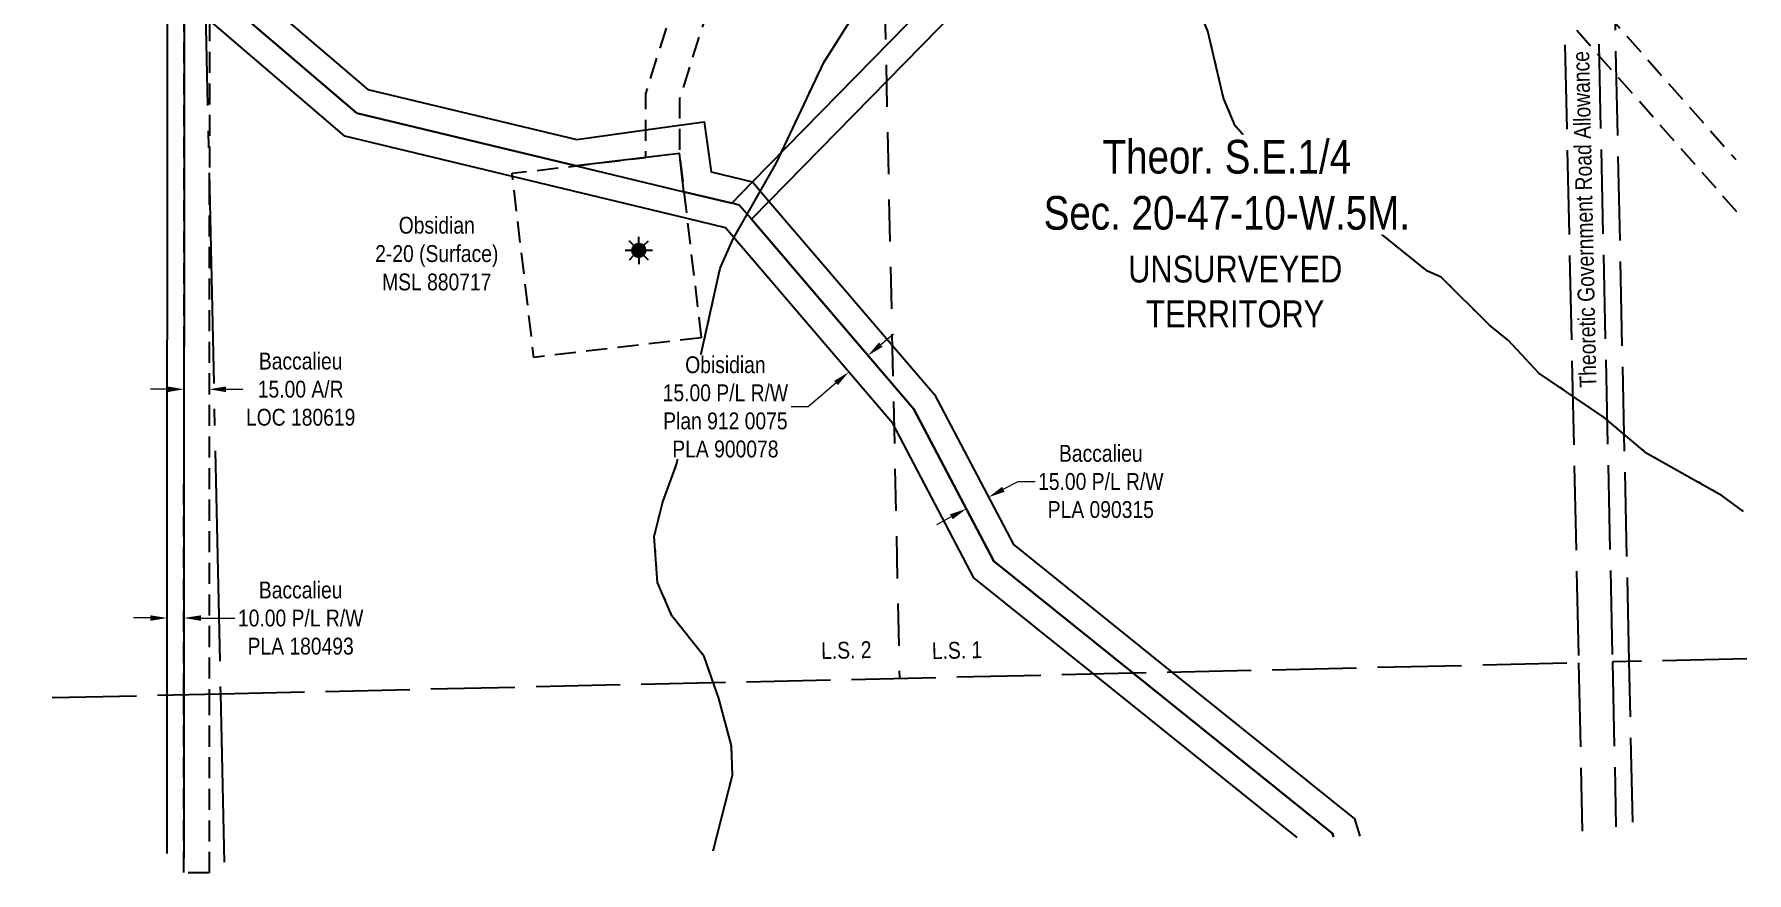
# Model space of a CAD drawing. Extents: x 604719 to 609092, y 5879977 to 5883286.
# Drawn here: x 605248 to 606265, y 5880166 to 5880664 of the extents above; entities that cross this region are included whole.
import ezdxf
from ezdxf.enums import TextEntityAlignment as Align

# ---------------------------------------------------------------- set-up
doc = ezdxf.new("R2010")
doc.units = 0
doc.header["$LTSCALE"] = 5
doc.header["$PDSIZE"] = 0.5
for name, pattern in [('foc-ACCESSROAD', [3.75, 2.5, -1.25]), ('foc-LSD', [8, 5, -3]), ('foc-QUARTERLINE', [33, 25, -3, 2, -3]), ('foc-UNSURVEYED', [12.5, 10, -2.5]), ('foc-WHEELTRACKS', [2, 0.4, -1.6])]:
    doc.linetypes.add(name, pattern=pattern)
doc.layers.get('Defpoints').update_dxf_attribs({"color": 9})
for name, color, linetype in [('C-RW', 13, 'Continuous'), ('C-SYMBOL', 7, 'Continuous'), ('C-WS', 13, 'foc-ACCESSROAD'), ('C-WS-S', 8, 'Continuous'), ('F-AR', 190, 'foc-ACCESSROAD'), ('F-RW', 190, 'Continuous'), ('L-ROAD-T', 7, 'Continuous'), ('L-SECQ', 8, 'foc-QUARTERLINE'), ('L-SECTION-LSD', 7, 'foc-LSD'), ('L-UNS-T', 3, 'Continuous'), ('L-USEC', 7, 'foc-UNSURVEYED'), ('T-WATER-P3', 160, 'foc-WHEELTRACKS')]:
    doc.layers.add(name, color=color, linetype=linetype)
for name, color, linetype, lineweight in [('C-RW-T', 13, 'Continuous', 9), ('C-WS-T', 13, 'Continuous', 9), ('F-AR-T', 190, 'Continuous', 9), ('F-RW-T', 190, 'Continuous', 9)]:
    doc.layers.add(name, color=color, linetype=linetype, lineweight=lineweight)
doc.styles.add('100L', font='ARIALN.TTF', dxfattribs={"height": 11})
doc.styles.add('175L', font='ARIALN.TTF', dxfattribs={"height": 20})
doc.styles.add('80CG', font='ARIALN.TTF', dxfattribs={"height": 10})
doc.styles.add('80L', font='ARIALN.TTF', dxfattribs={"height": 10})
doc.styles.add('foc-LtypeFont', font='ARIALN.TTF', dxfattribs={"height": 7.35})
doc.linetypes.add('foc-TOPO-flowdirection-NOLINE', pattern='A,0,[">",foc-LtypeFont,S=0.3,R=0,X=0,Y=-0.945],-20,[">",foc-LtypeFont,S=0.3,R=0,X=0,Y=-0.945],0', length=20)
doc.dimstyles.new('Compass 5 000', dxfattribs={"dimscale": 5, "dimtxt": 9, "dimasz": 2, "dimexe": 0.2, "dimexo": 0.0625, "dimgap": 0.5, "dimtad": 0, "dimtih": 1, "dimtoh": 1, "dimzin": 0, "dimdsep": 46, "dimtxsty": '80CG', "dimcen": 0.1, "dimse1": 1, "dimse2": 1, "dimclrd": 256, "dimclrt": 256, "dimaunit": 1, "dimadec": 4, "dimazin": 0, "dimtfac": 0.06, "dimtofl": 0, "dimtmove": 0, "dimatfit": 1, "dimfxl": 0.2, "dimtolj": 1, "dimtzin": 0, "dimlwd": -1, "dimarcsym": 0})

# ---------------------------------------------------------------- blocks, each defined once
blk = doc.blocks.new('*D420')
at = {"layer": 'C-RW-T', "transparency": 16777216}
for p, q in [((605750.9, 5880479.4), (605758.5, 5880485.9)), ((605724.3, 5880456.6), (605707.7, 5880442.4)), ((605707.7, 5880442.4), (605697.7, 5880442.4))]:
    blk.add_line(p, q, dxfattribs=at)
for points in [[(605749.8, 5880480.7), (605752, 5880478.1), (605743.3, 5880472.9)], [(605723.2, 5880457.9), (605725.4, 5880455.4), (605731.9, 5880463.1)]]:
    blk.add_solid(points, dxfattribs=at)
at = {"layer": 'Defpoints', "color": 0, "transparency": 16777216}
for p in [(605719.8, 5880500.3), (605708.5, 5880490.6), (605731.9, 5880463.1)]:
    blk.add_point(p, dxfattribs=at)
at = {"layer": 'C-RW-T', "transparency": 16777216, "insert": (605658.6, 5880442.4), "char_height": 10, "attachment_point": 5, "style": '80CG', "bg_fill": 3, "box_fill_scale": 1.1, "bg_fill_color": 256, "bg_fill_true_color": 13158600, "bg_fill_transparency": 0}
blk.add_mtext('\\A1;Obisidian\\P15.00 P/L R/W\\PPlan 912 0075\\PPLA 900078', dxfattribs=at)
blk = doc.blocks.new('*D422')
at = {"layer": 'Defpoints', "color": 0, "transparency": 16777216}
for p in [(605337, 5880455.6), (605352, 5880455.6), (605352, 5880452.9)]:
    blk.add_point(p, dxfattribs=at)
at = {"layer": 'F-AR-T', "transparency": 16777216}
for p, q in [((605327, 5880452.9), (605317, 5880452.9)), ((605362, 5880452.9), (605372, 5880452.9))]:
    blk.add_line(p, q, dxfattribs=at)
for points in [[(605327, 5880454.6), (605327, 5880451.2), (605337, 5880452.9)], [(605362, 5880454.6), (605362, 5880451.2), (605352, 5880452.9)]]:
    blk.add_solid(points, dxfattribs=at)
at = {"layer": 'F-AR-T', "transparency": 16777216, "insert": (605406.3, 5880452.9), "char_height": 10, "attachment_point": 5, "style": '80CG'}
blk.add_mtext('\\A1;Baccalieu\\P15.00 A/R\\PLOC 180619', dxfattribs=at)
blk = doc.blocks.new('*D425')
at = {"layer": 'Defpoints', "color": 0, "transparency": 16777216}
for p in [(605811.2, 5880395.8), (605798, 5880388.9), (605814.9, 5880388.8)]:
    blk.add_point(p, dxfattribs=at)
at = {"layer": 'F-RW-T', "transparency": 16777216}
for p, q in [((605823.7, 5880393.5), (605832.6, 5880398.1)), ((605832.6, 5880398.1), (605842.6, 5880398.1)), ((605792.8, 5880377.2), (605784, 5880372.5))]:
    blk.add_line(p, q, dxfattribs=at)
for points in [[(605822.9, 5880395), (605824.5, 5880392), (605814.9, 5880388.8)], [(605792, 5880378.7), (605793.6, 5880375.7), (605801.7, 5880381.9)]]:
    blk.add_solid(points, dxfattribs=at)
at = {"layer": 'F-RW-T', "transparency": 16777216, "insert": (605881.6, 5880398.1), "char_height": 10, "attachment_point": 5, "style": '80CG'}
blk.add_mtext('\\A1;Baccalieu\\P15.00 P/L R/W\\PPLA 090315', dxfattribs=at)
blk = doc.blocks.new('GAS')
h = blk.add_hatch(color=255)
h.dxf.hatch_style = 1
edge = h.paths.add_edge_path()
edge.add_arc((0, 0), 0.9, 0, 360)
for p, q in [((-0.81, 0), (-1.62, 0)), ((-0.57, 0.57), (-1.14, 1.14)), ((0, 0.81), (0, 1.62)), ((0.57, 0.57), (1.14, 1.14)), ((1.62, 0), (0.81, 0)), ((-0.57, -0.57), (-1.14, -1.14)), ((0, -0.81), (0, -1.62)), ((1.14, -1.14), (0.57, -0.57))]:
    blk.add_line(p, q)
blk.add_circle((0, 0), 0.8)
blk = doc.blocks.new('*D469')
at = {"layer": 'Defpoints', "color": 0, "transparency": 16777216}
for p in [(605327, 5880317.1), (605327, 5880314.2), (605337, 5880314.2)]:
    blk.add_point(p, dxfattribs=at)
at = {"layer": 'F-RW-T', "transparency": 16777216}
for p, q in [((605317, 5880317.1), (605307, 5880317.1)), ((605347, 5880317), (605367.2, 5880317))]:
    blk.add_line(p, q, dxfattribs=at)
for points in [[(605317, 5880318.7), (605317, 5880315.4), (605327, 5880317.1)], [(605347, 5880318.7), (605347, 5880315.4), (605337, 5880317.1)]]:
    blk.add_solid(points, dxfattribs=at)
at = {"layer": 'F-RW-T', "transparency": 16777216, "insert": (605406.3, 5880317), "char_height": 10, "attachment_point": 5, "style": '80CG'}
blk.add_mtext('\\A1;Baccalieu\\P10.00 P/L R/W\\PPLA 180493', dxfattribs=at)

msp = doc.modelspace()

# ---------------------------------------------------------------- linework, layer by layer
at = {"layer": 'C-WS', "flags": 128}
msp.add_lwpolyline([(606259.466, 5880558.264), (606189.56, 5880637.403), (606158.619, 5880672.431), (606119.751, 5880716.433), (606015.704, 5880834.224), (606008.115, 5880827.52), (605977.34, 5880800.336), (605952.71, 5880826.332), (605949.82, 5880829.382), (605939.5, 5880840.273), (605931.604, 5880848.606), (605923.714, 5880856.934), (605906.727, 5880874.862), (605901.644, 5880880.228), (605905.773, 5880883.875), (605919.569, 5880896.061), (605942.887, 5880916.66), (605946.091, 5880919.495), (605974.426, 5880944.574), (605984.129, 5880953.091), (606056.992, 5880870.604), (606030.746, 5880847.421), (606121.758, 5880744.385), (606135.237, 5880729.126), (606157.937, 5880703.427), (606188.877, 5880668.403), (606258.784, 5880589.263)], dxfattribs=at)
msp.add_lwpolyline([(605644.162, 5880483.5), (605544.792, 5880471.838), (605532.189, 5880579.225), (605531.963, 5880581.145), (605569.86, 5880585.593), (605611.327, 5880590.459), (605611.296, 5880606.852), (605611.256, 5880628.337), (605628.868, 5880683.988), (605576.23, 5880840.429), (605578.68, 5880870.624), (605579.859, 5880885.15), (605599.441, 5880879.051), (605598.49, 5880867.326), (605596.508, 5880842.912), (605649.917, 5880684.177), (605631.273, 5880625.265), (605631.302, 5880609.629), (605631.333, 5880592.807), (605633.991, 5880570.16), (605635.854, 5880554.289), (605637.748, 5880538.155), (605644.162, 5880483.5)], close=True, dxfattribs=at)
at = {"layer": 'F-AR'}
msp.add_lwpolyline([(605351.951, 5880271.933), (605351.913, 5880165.855), (605336.922, 5880165.9), (605336.957, 5880271.589), (605337.087, 5880684.847), (605337.09, 5880693.37), (605337.092, 5880704.574), (605337.096, 5880724.175), (605337.098, 5880731.805), (605337.123, 5880815.021), (605346.838, 5880813.419), (605352.118, 5880812.547), (605352.087, 5880711.361), (605352.081, 5880691.76), (605352.075, 5880672.038), (605352.045, 5880574.88), (605351.951, 5880271.933)], close=True, dxfattribs=at)
at = {"layer": 'F-RW'}
for points in [[(605326.932, 5880177.295), (605326.963, 5880271.359), (605327.114, 5880693.361)], [(605337.095, 5880684.845), (605336.957, 5880271.589), (605336.925, 5880174.518)]]:
    msp.add_lwpolyline(points, dxfattribs=at)
at = {"layer": 'L-SECQ', "flags": 128}
for points in [[(605341.101, 5881076.232), (605358.654, 5880272.087)], [(605358.654, 5880272.087), (605360.835, 5880172.152)]]:
    msp.add_lwpolyline(points, dxfattribs=at)
at = {"layer": 'L-SECTION-LSD', "flags": 128}
msp.add_lwpolyline([(605744.386, 5881085.468), (605762.015, 5880281.325)], dxfattribs=at)
at = {"layer": 'L-USEC', "flags": 128}
for points in [[(606147.672, 5881094.703), (606165.377, 5880290.564)], [(606167.776, 5881095.146), (606185.481, 5880291.006)], [(606195.532, 5880291.225), (606177.827, 5881095.368)], [(605358.654, 5880272.087), (606165.377, 5880290.564)], [(606165.377, 5880290.564), (606167.578, 5880190.629)], [(606265.312, 5880292.758), (606185.481, 5880291.005)], [(606185.481, 5880291.006), (606187.636, 5880193.115)], [(606197.63, 5880195.951), (606195.532, 5880291.225)], [(605258.722, 5880269.798), (605358.654, 5880272.087)]]:
    msp.add_lwpolyline(points, dxfattribs=at)
at = {"layer": 'T-WATER-P3', "flags": 128}
msp.add_lwpolyline([(606263.384, 5880380.334), (606250.806, 5880389.67), (606205.95, 5880414.784), (606180.57, 5880436.232), (606141.821, 5880462.455), (606123.878, 5880481.772), (606112.442, 5880490.967), (606083.809, 5880519.499), (606075.733, 5880522.968), (606037.115, 5880554.005), (605980.075, 5880588.127), (605961.464, 5880609.223), (605954.569, 5880625.773), (605945.201, 5880665.511), (605931.565, 5880698.64), (605915.557, 5880709.772), (605898.216, 5880724.755), (605887.723, 5880741.186), (605880.587, 5880764.642), (605876.14, 5880851.364), (605870.52, 5880878.327), (605848.57, 5880917.456), (605877.973, 5880959.621), (605916.148, 5880987.549), (605920.84, 5881003.168), (605914.645, 5881017.209), (605904.782, 5881032.753), (605893.63, 5881046.609), (605868.475, 5881057.869), (605834.92, 5881089.687), (605819.049, 5881093.023)], dxfattribs=at)
at = {"layer": 'T-WATER-P3', "linetype": 'foc-TOPO-flowdirection-NOLINE', "flags": 128}
msp.add_lwpolyline([(606263.384, 5880380.334), (606250.806, 5880389.67), (606205.95, 5880414.784), (606180.57, 5880436.232), (606141.821, 5880462.455), (606123.878, 5880481.772), (606112.442, 5880490.967), (606083.809, 5880519.499), (606075.733, 5880522.968), (606037.115, 5880554.005), (605980.075, 5880588.127), (605961.464, 5880609.223), (605954.569, 5880625.773), (605945.201, 5880665.511), (605931.565, 5880698.64), (605915.557, 5880709.772), (605898.216, 5880724.755), (605887.723, 5880741.186), (605880.587, 5880764.642), (605876.14, 5880851.364), (605870.52, 5880878.327), (605848.57, 5880917.456), (605877.973, 5880959.621), (605916.148, 5880987.549), (605920.84, 5881003.168), (605914.645, 5881017.209), (605904.782, 5881032.753), (605893.63, 5881046.609), (605868.475, 5881057.869), (605834.92, 5881089.687), (605819.049, 5881093.023)], dxfattribs=at)

# ---------------------------------------------------------------- block references
at = {"layer": 'C-WS-S', "xscale": 4.997920000000004, "yscale": 4.997920000000004, "zscale": 4.997920000000004}
msp.add_blockref('GAS', (605607.155, 5880535.352), dxfattribs=at)

# ---------------------------------------------------------------- texts
at = {"layer": 'C-WS-T', "insert": (605487.152, 5880555.307), "char_height": 9.99584, "width": 72.59366, "attachment_point": 2, "line_spacing_factor": 1.010437, "style": '80CG'}
msp.add_mtext('Obsidian\\P2-20 (Surface)\\PMSL 880717', dxfattribs=at)
at = {"layer": 'L-ROAD-T', "style": '80L'}
msp.add_text('Theoretic Government Road Allowance', height=9.99584, rotation=91.261285, dxfattribs=at).set_placement((606168.87, 5880553.786), align=Align.MIDDLE_CENTER)
at = {"layer": 'L-UNS-T', "color": 3, "insert": (605961.446, 5880510.865), "char_height": 15.99334, "attachment_point": 5, "style": '80L'}
msp.add_mtext_dynamic_manual_height_columns('UNSURVEYED TERRITORY', width=126.36116, gutter_width=47.48, heights=[0], dxfattribs=at)

# ---------------------------------------------------------------- dimensions: what is measured, and where the dimension line sits
at = {"layer": 'F-AR-T'}
dim = msp.add_aligned_dim(p1=(605337.018, 5880455.625), p2=(605352.008, 5880455.621), distance=-2.716, text='Baccalieu\\P15.00 A/R\\PLOC 180619', dimstyle='Compass 5 000', dxfattribs=at)
dim.commit()
dim.dimension.update_dxf_attribs({"geometry": '*D422', "text_midpoint": (605406.321, 5880452.898)})
at = {"layer": 'F-RW-T'}
dim = msp.add_aligned_dim(p1=(605797.976, 5880388.889), p2=(605811.169, 5880395.84), distance=-7.933, text='Baccalieu\\P15.00 P/L R/W\\PPLA 090315', dimstyle='Compass 5 000', dxfattribs=at)
dim.commit()
dim.dimension.update_dxf_attribs({"geometry": '*D425', "text_midpoint": (605881.647, 5880398.145)})
dim = msp.add_linear_dim(base=(605326.979, 5880317.054), p1=(605336.97, 5880314.159), p2=(605326.978, 5880314.163), angle=179.979492, text='Baccalieu\\P10.00 P/L R/W\\PPLA 180493', dimstyle='Compass 5 000', dxfattribs=at)
dim.commit()
dim.dimension.update_dxf_attribs({"geometry": '*D469', "text_midpoint": (605406.259, 5880317.039), "dimtype": 161})

# ---------------------------------------------------------------- next in the draw order: texts
at = {"layer": 'L-SECTION-LSD', "attachment_point": 1, "rotation": 1.31185, "style": '100L', "bg_fill": 3, "box_fill_scale": 1.5, "bg_fill_color": 256, "bg_fill_transparency": 0}
for s, width, insert, char_height in [('\\pi2.1396;L.S. 2', 30.64067, (605713.2, 5880302.619), 9.99584), ('L.S. 1', 29.97871, (605781.131, 5880302.619), 9.9958)]:
    msp.add_mtext_dynamic_manual_height_columns(s, width=width, gutter_width=54.977, heights=[0], dxfattribs=dict(at, insert=insert, char_height=char_height))

# ---------------------------------------------------------------- next in the draw order: linework, layer by layer
at = {"layer": 'C-RW'}
for points in [[(605248.042, 5880759.021), (605318.817, 5880720.2), (605349.444, 5880694.015), (605439.624, 5880616.916), (605569.859, 5880585.588), (605633.991, 5880570.16), (605662.4, 5880563.327), (605674.785, 5880575.99), (605929.629, 5880835.924), (605937.293, 5880843.741), (605941.433, 5880847.965), (605967.021, 5880874.069), (605977.134, 5880862.947), (605957.539, 5880842.957), (605947.621, 5880832.841), (605945.735, 5880830.916), (605684.56, 5880564.57), (605674.08, 5880553.82), (605770.466, 5880441.138), (605818.049, 5880350.765), (605900.555, 5880284.483), (606019.294, 5880189.112), (606019.878, 5880187.246)], [(605998.289, 5880186.752), (605877.278, 5880283.949), (605806.231, 5880341.025), (605757.98, 5880432.666), (605658.631, 5880548.811), (605635.854, 5880554.289), (605532.189, 5880579.225), (605432.617, 5880603.179), (605349.883, 5880673.912), (605310.25, 5880707.797), (605248.42, 5880741.711)]]:
    msp.add_lwpolyline(points, dxfattribs=at)
at = {"layer": 'F-RW'}
for points in [[(605349.008, 5880713.993), (605446.14, 5880630.967), (605570.254, 5880601.156), (605611.296, 5880606.852), (605631.302, 5880609.629), (605646.073, 5880611.679), (605650.198, 5880581.952), (605674.769, 5880576.033), (605684.488, 5880564.679), (605782.754, 5880449.771), (605829.714, 5880360.644), (605923.857, 5880285.017), (606032.251, 5880197.954), (606035.494, 5880187.604)], [(606019.878, 5880187.246), (606019.293, 5880189.112), (605900.558, 5880284.483), (605818.048, 5880350.765), (605770.466, 5880441.138), (605674.08, 5880553.819), (605666.867, 5880562.253), (605662.4, 5880563.327), (605633.991, 5880570.16), (605631.333, 5880592.807), (605611.327, 5880590.459), (605569.86, 5880585.593), (605439.624, 5880616.916), (605349.444, 5880694.015)]]:
    msp.add_lwpolyline(points, dxfattribs=at)
at = {"layer": 'T-WATER-P3', "flags": 128}
msp.add_lwpolyline([(605651.423, 5880178.807), (605662.794, 5880223.863), (605662.179, 5880241.104), (605654.715, 5880269.343), (605646.023, 5880294.24), (605626.851, 5880318.318), (605618.346, 5880338.118), (605616.321, 5880365.509), (605621.44, 5880386.101), (605629.648, 5880408.301), (605655.5, 5880524.766), (605663.276, 5880542.302), (605688.703, 5880586.878), (605717.013, 5880647.006), (605739.464, 5880682.323), (605743.766, 5880696.434), (605747.613, 5880727.334), (605743.762, 5880768.011), (605723.763, 5880790.255), (605669.755, 5880840.248), (605647.463, 5880855.357), (605624.542, 5880866.692), (605601.926, 5880869.64), (605526.076, 5880867.531), (605513.53, 5880874.131), (605509.205, 5880894.541), (605515.175, 5880916.508), (605536.453, 5880955.226), (605564.49, 5880976.792), (605602.751, 5881002.165), (605623.984, 5881008.472), (605657.941, 5881015.69), (605768.844, 5881053.411), (605787.002, 5881057.512), (605801.991, 5881057.897), (605807.682, 5881062.458), (605817.615, 5881083.024), (605819.049, 5881093.023)], dxfattribs=at)
at = {"layer": 'T-WATER-P3', "linetype": 'foc-TOPO-flowdirection-NOLINE', "flags": 128}
msp.add_lwpolyline([(605651.423, 5880178.807), (605662.794, 5880223.863), (605662.179, 5880241.104), (605654.715, 5880269.343), (605646.023, 5880294.24), (605626.851, 5880318.318), (605618.346, 5880338.118), (605616.321, 5880365.509), (605621.44, 5880386.101), (605629.648, 5880408.301), (605655.5, 5880524.766), (605663.276, 5880542.302), (605688.703, 5880586.878), (605717.013, 5880647.006), (605739.464, 5880682.323), (605743.766, 5880696.434), (605747.613, 5880727.334), (605743.762, 5880768.011), (605723.763, 5880790.255), (605669.755, 5880840.248), (605647.463, 5880855.357), (605624.542, 5880866.692), (605601.926, 5880869.64), (605526.076, 5880867.531), (605513.53, 5880874.131), (605509.205, 5880894.541), (605515.175, 5880916.508), (605536.453, 5880955.226), (605564.49, 5880976.792), (605602.751, 5881002.165), (605623.984, 5881008.472), (605657.941, 5881015.69), (605768.844, 5881053.411), (605787.002, 5881057.512), (605801.991, 5881057.897), (605807.682, 5881062.458), (605817.615, 5881083.024), (605819.049, 5881093.023)], dxfattribs=at)

# ---------------------------------------------------------------- next in the draw order: texts
at = {"layer": 'C-SYMBOL', "color": 3, "insert": (605956.468, 5880600.981), "char_height": 19.99168, "width": 215.8946, "attachment_point": 2, "style": '175L', "bg_fill": 3, "box_fill_scale": 1.15, "bg_fill_color": 256, "bg_fill_true_color": 256, "bg_fill_transparency": 0}
msp.add_mtext('Theor. S.E.1/4\\PSec. 20-47-10-W.5M.', dxfattribs=at)

# ---------------------------------------------------------------- next in the draw order: dimensions: what is measured, and where the dimension line sits
at = {"layer": 'C-RW-T'}
dim = msp.add_linear_dim(base=(605731.91, 5880463.143), p1=(605719.847, 5880500.315), p2=(605708.452, 5880490.567), angle=220.543306, text='Obisidian\\P15.00 P/L R/W\\PPlan 912 0075\\PPLA 900078', dimstyle='Compass 5 000', override={"dimtfill": 1}, dxfattribs=at)
dim.commit()
dim.dimension.update_dxf_attribs({"geometry": '*D420', "text_midpoint": (605658.573, 5880442.398), "dimtype": 161})

doc.saveas('drawing.dxf')
